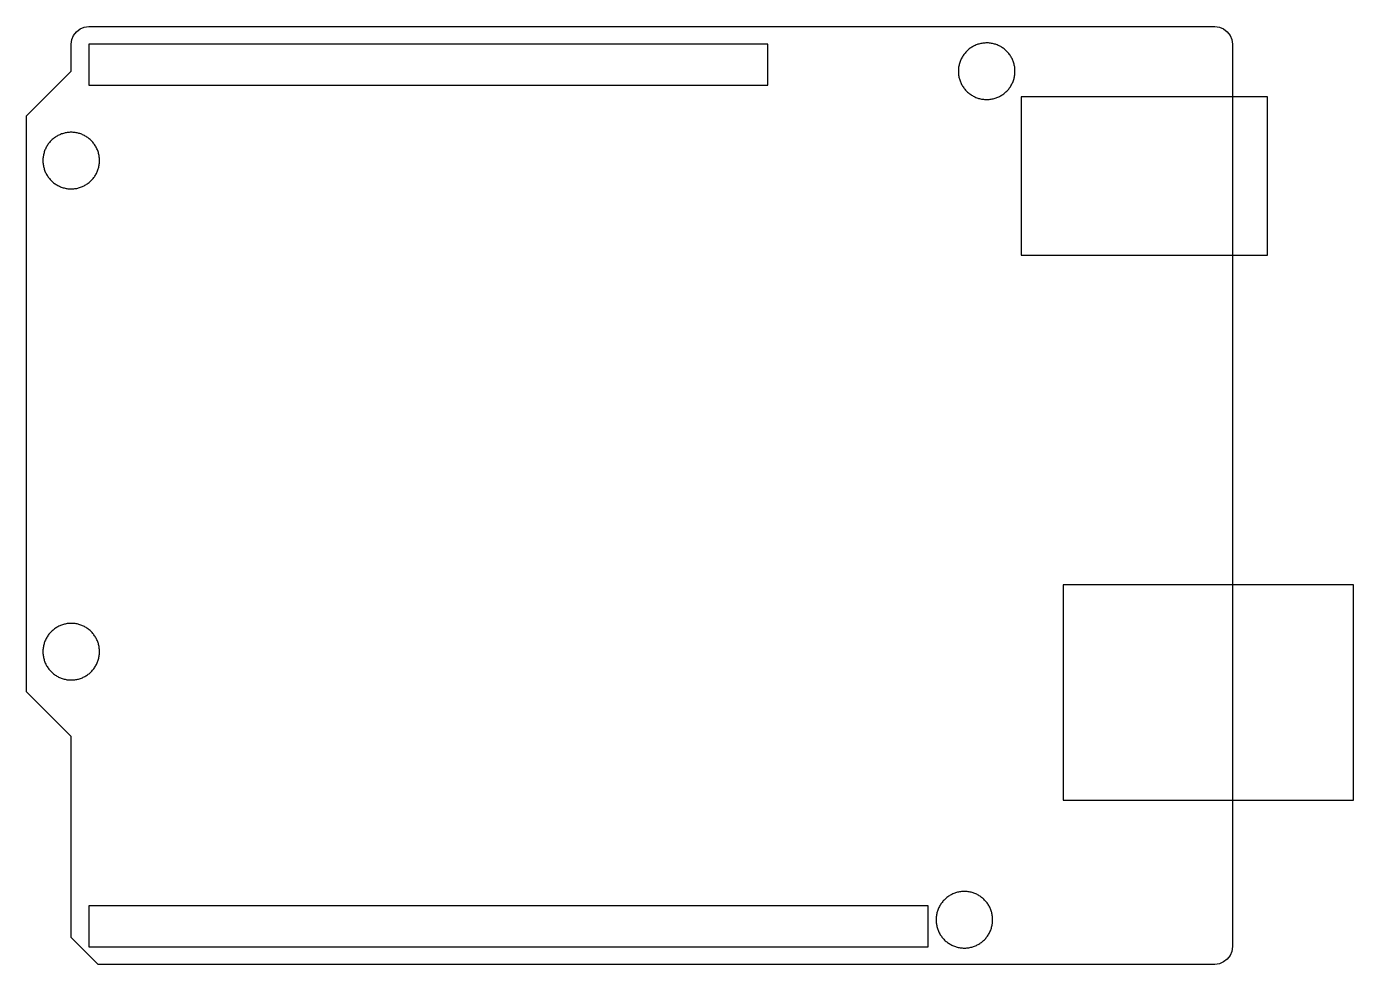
# Model space of a CAD drawing. Header units: millimetres. Extents: x -68.5 to 6.9, y -212 to -158.7.
import ezdxf

# ---------------------------------------------------------------- set-up
doc = ezdxf.new("R2010")
doc.units = ezdxf.units.MM
doc.layers.get('0').update_dxf_attribs({"linetype": 'CONTINUOUS'})

msp = doc.modelspace()

# ---------------------------------------------------------------- linework, layer by layer
for p, q in [((-65.001, -158.689), (-0.994, -158.689)), ((-65.001, -158.689), (-0.994, -158.689)), ((-65.996, -161.228), (-65.996, -159.683)), ((0, -159.683), (0, -210.973)), ((0, -159.683), (0, -210.973)), ((-65.996, -210.465), (-65.996, -199.039)), ((-0.994, -211.989), (-64.472, -211.989)), ((-0.994, -211.989), (-64.472, -211.989))]:
    msp.add_line(p, q)
for points in [[(-68.535, -196.5), (-68.535, -163.767), (-65.996, -161.228), (-65.996, -159.683), (-65.953, -159.429), (-65.869, -159.196), (-65.699, -158.985), (-65.488, -158.816), (-65.255, -158.731), (-65.001, -158.689), (-0.994, -158.689), (-0.741, -158.731), (-0.508, -158.816), (-0.296, -158.985), (-0.127, -159.196), (-0.042, -159.429), (0, -159.683), (0, -210.973), (-0.042, -211.248), (-0.127, -211.481), (-0.296, -211.692), (-0.508, -211.841), (-0.741, -211.946), (-0.994, -211.989), (-64.472, -211.989), (-65.996, -210.465), (-65.996, -199.039)], [(-64.996, -162.029), (-26.396, -162.029), (-26.396, -159.689), (-64.996, -159.689)], [(-13.134, -162.605), (-13.087, -162.575), (-13.041, -162.544), (-12.996, -162.511), (-12.952, -162.477), (-12.909, -162.441), (-12.868, -162.404), (-12.828, -162.365), (-12.789, -162.325), (-12.752, -162.283), (-12.716, -162.241), (-12.682, -162.197), (-12.649, -162.152), (-12.618, -162.106), (-12.588, -162.058), (-12.56, -162.01), (-12.534, -161.961), (-12.509, -161.911), (-12.487, -161.86), (-12.466, -161.809), (-12.446, -161.756), (-12.429, -161.703), (-12.413, -161.65), (-12.4, -161.596), (-12.388, -161.541), (-12.378, -161.487), (-12.37, -161.431), (-12.364, -161.376), (-12.36, -161.321), (-12.357, -161.265), (-12.357, -161.209), (-12.359, -161.153), (-12.362, -161.098), (-12.368, -161.042), (-12.375, -160.987), (-12.384, -160.932), (-12.396, -160.878), (-12.409, -160.823), (-12.424, -160.77), (-12.44, -160.717), (-12.459, -160.664), (-12.479, -160.612), (-12.502, -160.561), (-12.526, -160.511), (-12.551, -160.461), (-12.579, -160.413), (-12.608, -160.365), (-12.638, -160.319), (-12.671, -160.274), (-12.705, -160.229), (-12.74, -160.186), (-12.777, -160.144), (-12.815, -160.104), (-12.855, -160.065), (-12.895, -160.027), (-12.938, -159.991), (-12.981, -159.956), (-13.026, -159.922), (-13.072, -159.891), (-13.119, -159.86), (-13.166, -159.832), (-13.215, -159.805), (-13.265, -159.78), (-13.316, -159.757), (-13.367, -159.735), (-13.419, -159.715), (-13.472, -159.697), (-13.525, -159.681), (-13.579, -159.667), (-13.633, -159.654), (-13.688, -159.644), (-13.743, -159.635), (-13.798, -159.628), (-13.854, -159.623), (-13.909, -159.621), (-13.965, -159.62), (-14.021, -159.621), (-14.077, -159.624), (-14.133, -159.628), (-14.189, -159.635), (-14.244, -159.644), (-14.299, -159.655), (-14.354, -159.667), (-14.408, -159.682), (-14.462, -159.698), (-14.515, -159.717), (-14.567, -159.737), (-14.619, -159.759), (-14.67, -159.782), (-14.72, -159.808), (-14.769, -159.835), (-14.817, -159.864), (-14.864, -159.895), (-14.91, -159.927), (-14.955, -159.961), (-14.999, -159.996), (-15.041, -160.033), (-15.082, -160.071), (-15.122, -160.111), (-15.16, -160.152), (-15.197, -160.194), (-15.232, -160.238), (-15.266, -160.283), (-15.298, -160.328), (-15.329, -160.376), (-15.358, -160.424), (-15.385, -160.473), (-15.41, -160.523), (-15.434, -160.574), (-15.456, -160.625), (-15.476, -160.678), (-15.494, -160.731), (-15.511, -160.784), (-15.525, -160.839), (-15.538, -160.893), (-15.549, -160.948), (-15.558, -161.004), (-15.564, -161.06), (-15.569, -161.116), (-15.572, -161.172), (-15.573, -161.228), (-15.572, -161.283), (-15.569, -161.339), (-15.564, -161.395), (-15.558, -161.45), (-15.549, -161.505), (-15.539, -161.56), (-15.526, -161.614), (-15.512, -161.668), (-15.496, -161.721), (-15.478, -161.774), (-15.458, -161.826), (-15.436, -161.877), (-15.413, -161.928), (-15.388, -161.978), (-15.361, -162.026), (-15.332, -162.074), (-15.302, -162.121), (-15.27, -162.167), (-15.237, -162.212), (-15.202, -162.255), (-15.166, -162.297), (-15.128, -162.338), (-15.089, -162.378), (-15.048, -162.416), (-15.007, -162.453), (-14.964, -162.488), (-14.919, -162.522), (-14.874, -162.554), (-14.827, -162.585), (-14.78, -162.614), (-14.731, -162.642), (-14.682, -162.667), (-14.632, -162.691), (-14.58, -162.713), (-14.529, -162.734), (-14.476, -162.752), (-14.423, -162.769), (-14.369, -162.784), (-14.315, -162.797), (-14.261, -162.808), (-14.206, -162.818), (-14.15, -162.825), (-14.095, -162.831), (-14.039, -162.834), (-13.984, -162.836), (-13.928, -162.835), (-13.872, -162.833), (-13.817, -162.829), (-13.761, -162.823), (-13.706, -162.815), (-13.651, -162.805), (-13.597, -162.793), (-13.543, -162.779), (-13.489, -162.764), (-13.436, -162.746), (-13.384, -162.727), (-13.333, -162.706), (-13.282, -162.683), (-13.232, -162.659), (-13.183, -162.633)], [(-12, -171.689), (2, -171.689), (2, -162.689), (-12, -162.689)], [(-67.191, -165.23), (-67.227, -165.272), (-67.263, -165.316), (-67.296, -165.361), (-67.329, -165.407), (-67.359, -165.454), (-67.388, -165.502), (-67.415, -165.551), (-67.441, -165.601), (-67.465, -165.652), (-67.487, -165.704), (-67.507, -165.756), (-67.525, -165.809), (-67.541, -165.863), (-67.556, -165.917), (-67.568, -165.972), (-67.579, -166.027), (-67.588, -166.082), (-67.595, -166.138), (-67.6, -166.194), (-67.603, -166.25), (-67.604, -166.306), (-67.603, -166.362), (-67.6, -166.417), (-67.595, -166.473), (-67.588, -166.528), (-67.58, -166.583), (-67.569, -166.638), (-67.557, -166.692), (-67.542, -166.746), (-67.526, -166.799), (-67.508, -166.852), (-67.488, -166.904), (-67.467, -166.955), (-67.443, -167.006), (-67.418, -167.056), (-67.391, -167.105), (-67.363, -167.152), (-67.333, -167.199), (-67.301, -167.245), (-67.268, -167.29), (-67.233, -167.333), (-67.196, -167.375), (-67.159, -167.416), (-67.119, -167.456), (-67.079, -167.494), (-67.037, -167.531), (-66.994, -167.566), (-66.95, -167.6), (-66.904, -167.633), (-66.858, -167.663), (-66.81, -167.692), (-66.762, -167.72), (-66.712, -167.745), (-66.662, -167.769), (-66.611, -167.792), (-66.559, -167.812), (-66.507, -167.831), (-66.453, -167.847), (-66.4, -167.862), (-66.346, -167.875), (-66.291, -167.887), (-66.236, -167.896), (-66.181, -167.903), (-66.125, -167.909), (-66.07, -167.912), (-66.014, -167.914), (-65.958, -167.914), (-65.903, -167.911), (-65.847, -167.907), (-65.792, -167.901), (-65.737, -167.893), (-65.682, -167.883), (-65.627, -167.871), (-65.573, -167.858), (-65.52, -167.842), (-65.467, -167.825), (-65.415, -167.805), (-65.363, -167.784), (-65.312, -167.762), (-65.262, -167.737), (-65.213, -167.711), (-65.165, -167.683), (-65.118, -167.653), (-65.071, -167.622), (-65.026, -167.589), (-64.983, -167.555), (-64.94, -167.519), (-64.898, -167.482), (-64.858, -167.443), (-64.82, -167.403), (-64.782, -167.362), (-64.747, -167.319), (-64.712, -167.275), (-64.679, -167.23), (-64.648, -167.184), (-64.619, -167.137), (-64.591, -167.088), (-64.564, -167.039), (-64.54, -166.989), (-64.517, -166.938), (-64.496, -166.887), (-64.477, -166.835), (-64.459, -166.782), (-64.444, -166.728), (-64.43, -166.674), (-64.418, -166.62), (-64.408, -166.565), (-64.4, -166.51), (-64.394, -166.454), (-64.39, -166.399), (-64.388, -166.343), (-64.388, -166.287), (-64.389, -166.232), (-64.393, -166.176), (-64.398, -166.121), (-64.406, -166.065), (-64.415, -166.01), (-64.426, -165.956), (-64.439, -165.902), (-64.454, -165.848), (-64.471, -165.795), (-64.489, -165.742), (-64.51, -165.691), (-64.532, -165.639), (-64.556, -165.589), (-64.582, -165.54), (-64.609, -165.491), (-64.638, -165.444), (-64.669, -165.397), (-64.701, -165.352), (-64.735, -165.307), (-64.77, -165.264), (-64.807, -165.223), (-64.845, -165.182), (-64.885, -165.143), (-64.926, -165.105), (-64.968, -165.069), (-65.012, -165.034), (-65.056, -165.001), (-65.102, -164.969), (-65.149, -164.939), (-65.197, -164.91), (-65.246, -164.883), (-65.295, -164.858), (-65.346, -164.835), (-65.397, -164.813), (-65.449, -164.793), (-65.502, -164.775), (-65.555, -164.759), (-65.609, -164.745), (-65.664, -164.732), (-65.718, -164.722), (-65.773, -164.713), (-65.829, -164.707), (-65.884, -164.702), (-65.94, -164.699), (-65.996, -164.698), (-66.052, -164.699), (-66.108, -164.702), (-66.164, -164.707), (-66.219, -164.713), (-66.275, -164.722), (-66.33, -164.733), (-66.385, -164.746), (-66.439, -164.76), (-66.492, -164.777), (-66.546, -164.795), (-66.598, -164.815), (-66.65, -164.837), (-66.7, -164.861), (-66.75, -164.886), (-66.8, -164.913), (-66.848, -164.942), (-66.895, -164.973), (-66.941, -165.005), (-66.986, -165.039), (-67.029, -165.074), (-67.072, -165.111), (-67.113, -165.149), (-67.152, -165.189)], [(-9.62, -202.659), (6.88, -202.659), (6.88, -190.409), (-9.62, -190.409)], [(-66.181, -195.812), (-66.125, -195.818), (-66.07, -195.821), (-66.014, -195.823), (-65.958, -195.823), (-65.903, -195.82), (-65.847, -195.816), (-65.792, -195.81), (-65.737, -195.802), (-65.682, -195.792), (-65.627, -195.78), (-65.573, -195.767), (-65.52, -195.751), (-65.467, -195.734), (-65.415, -195.714), (-65.363, -195.693), (-65.312, -195.671), (-65.262, -195.646), (-65.213, -195.62), (-65.165, -195.592), (-65.118, -195.562), (-65.071, -195.531), (-65.026, -195.498), (-64.983, -195.464), (-64.94, -195.428), (-64.898, -195.391), (-64.858, -195.352), (-64.82, -195.312), (-64.782, -195.271), (-64.747, -195.228), (-64.712, -195.184), (-64.679, -195.139), (-64.648, -195.093), (-64.619, -195.046), (-64.591, -194.997), (-64.564, -194.948), (-64.54, -194.898), (-64.517, -194.847), (-64.496, -194.796), (-64.477, -194.744), (-64.459, -194.691), (-64.444, -194.637), (-64.43, -194.583), (-64.418, -194.529), (-64.408, -194.474), (-64.4, -194.419), (-64.394, -194.363), (-64.39, -194.308), (-64.388, -194.252), (-64.388, -194.196), (-64.389, -194.141), (-64.393, -194.085), (-64.398, -194.03), (-64.406, -193.974), (-64.415, -193.919), (-64.426, -193.865), (-64.439, -193.811), (-64.454, -193.757), (-64.471, -193.704), (-64.489, -193.651), (-64.51, -193.6), (-64.532, -193.548), (-64.556, -193.498), (-64.582, -193.449), (-64.609, -193.4), (-64.638, -193.353), (-64.669, -193.306), (-64.701, -193.261), (-64.735, -193.216), (-64.77, -193.173), (-64.807, -193.132), (-64.845, -193.091), (-64.885, -193.052), (-64.926, -193.014), (-64.968, -192.978), (-65.012, -192.943), (-65.056, -192.91), (-65.102, -192.878), (-65.149, -192.848), (-65.197, -192.819), (-65.246, -192.792), (-65.295, -192.767), (-65.346, -192.744), (-65.397, -192.722), (-65.449, -192.702), (-65.502, -192.684), (-65.555, -192.668), (-65.609, -192.654), (-65.664, -192.641), (-65.718, -192.631), (-65.773, -192.622), (-65.829, -192.615), (-65.884, -192.611), (-65.94, -192.608), (-65.996, -192.607), (-66.052, -192.608), (-66.108, -192.611), (-66.164, -192.616), (-66.219, -192.622), (-66.275, -192.631), (-66.33, -192.642), (-66.385, -192.655), (-66.439, -192.669), (-66.492, -192.686), (-66.546, -192.704), (-66.598, -192.724), (-66.65, -192.746), (-66.7, -192.77), (-66.75, -192.795), (-66.8, -192.822), (-66.848, -192.851), (-66.895, -192.882), (-66.941, -192.914), (-66.986, -192.948), (-67.029, -192.983), (-67.072, -193.02), (-67.113, -193.058), (-67.152, -193.098), (-67.191, -193.139), (-67.227, -193.181), (-67.263, -193.225), (-67.296, -193.27), (-67.329, -193.316), (-67.359, -193.363), (-67.388, -193.411), (-67.415, -193.46), (-67.441, -193.51), (-67.465, -193.561), (-67.487, -193.612), (-67.507, -193.665), (-67.525, -193.718), (-67.541, -193.772), (-67.556, -193.826), (-67.568, -193.881), (-67.579, -193.936), (-67.588, -193.991), (-67.595, -194.047), (-67.6, -194.103), (-67.603, -194.159), (-67.604, -194.215), (-67.603, -194.271), (-67.6, -194.326), (-67.595, -194.382), (-67.588, -194.437), (-67.58, -194.492), (-67.569, -194.547), (-67.557, -194.601), (-67.542, -194.655), (-67.526, -194.708), (-67.508, -194.761), (-67.488, -194.813), (-67.467, -194.864), (-67.443, -194.915), (-67.418, -194.965), (-67.391, -195.014), (-67.363, -195.061), (-67.333, -195.108), (-67.301, -195.154), (-67.268, -195.199), (-67.233, -195.242), (-67.196, -195.284), (-67.159, -195.325), (-67.119, -195.365), (-67.079, -195.403), (-67.037, -195.44), (-66.994, -195.475), (-66.95, -195.509), (-66.904, -195.542), (-66.858, -195.572), (-66.81, -195.601), (-66.762, -195.629), (-66.712, -195.654), (-66.662, -195.678), (-66.611, -195.701), (-66.559, -195.721), (-66.507, -195.74), (-66.453, -195.756), (-66.4, -195.771), (-66.346, -195.784), (-66.291, -195.796), (-66.236, -195.805)], [(-16.435, -210.519), (-16.398, -210.56), (-16.359, -210.6), (-16.318, -210.638), (-16.276, -210.675), (-16.233, -210.71), (-16.189, -210.744), (-16.143, -210.776), (-16.097, -210.807), (-16.049, -210.836), (-16.001, -210.863), (-15.951, -210.889), (-15.901, -210.913), (-15.85, -210.935), (-15.798, -210.956), (-15.746, -210.974), (-15.693, -210.991), (-15.639, -211.006), (-15.585, -211.019), (-15.53, -211.03), (-15.475, -211.04), (-15.42, -211.047), (-15.364, -211.052), (-15.309, -211.056), (-15.253, -211.058), (-15.197, -211.057), (-15.142, -211.055), (-15.086, -211.051), (-15.031, -211.045), (-14.976, -211.037), (-14.921, -211.027), (-14.866, -211.015), (-14.812, -211.001), (-14.759, -210.986), (-14.706, -210.968), (-14.654, -210.949), (-14.602, -210.928), (-14.551, -210.905), (-14.501, -210.881), (-14.452, -210.854), (-14.404, -210.826), (-14.357, -210.797), (-14.311, -210.766), (-14.266, -210.733), (-14.222, -210.698), (-14.179, -210.663), (-14.138, -210.625), (-14.098, -210.587), (-14.059, -210.547), (-14.022, -210.505), (-13.986, -210.462), (-13.951, -210.419), (-13.919, -210.374), (-13.887, -210.327), (-13.858, -210.28), (-13.83, -210.232), (-13.803, -210.183), (-13.779, -210.133), (-13.756, -210.082), (-13.735, -210.03), (-13.716, -209.978), (-13.698, -209.925), (-13.683, -209.872), (-13.669, -209.818), (-13.657, -209.763), (-13.647, -209.708), (-13.639, -209.653), (-13.633, -209.598), (-13.629, -209.542), (-13.627, -209.487), (-13.627, -209.431), (-13.628, -209.375), (-13.632, -209.32), (-13.637, -209.264), (-13.645, -209.209), (-13.654, -209.154), (-13.665, -209.099), (-13.678, -209.045), (-13.693, -208.992), (-13.71, -208.938), (-13.729, -208.886), (-13.749, -208.834), (-13.771, -208.783), (-13.795, -208.733), (-13.821, -208.683), (-13.848, -208.635), (-13.877, -208.587), (-13.908, -208.541), (-13.94, -208.495), (-13.974, -208.451), (-14.009, -208.408), (-14.046, -208.366), (-14.084, -208.326), (-14.124, -208.286), (-14.165, -208.249), (-14.207, -208.212), (-14.251, -208.178), (-14.295, -208.144), (-14.341, -208.112), (-14.388, -208.082), (-14.436, -208.054), (-14.485, -208.027), (-14.534, -208.002), (-14.585, -207.978), (-14.636, -207.957), (-14.688, -207.937), (-14.741, -207.919), (-14.795, -207.903), (-14.848, -207.888), (-14.903, -207.876), (-14.957, -207.865), (-15.012, -207.857), (-15.068, -207.85), (-15.123, -207.845), (-15.179, -207.842), (-15.235, -207.841), (-15.291, -207.842), (-15.347, -207.845), (-15.403, -207.85), (-15.458, -207.857), (-15.514, -207.866), (-15.569, -207.877), (-15.624, -207.889), (-15.678, -207.904), (-15.732, -207.92), (-15.785, -207.938), (-15.837, -207.959), (-15.889, -207.98), (-15.94, -208.004), (-15.99, -208.03), (-16.039, -208.057), (-16.087, -208.086), (-16.134, -208.116), (-16.18, -208.149), (-16.225, -208.182), (-16.268, -208.218), (-16.311, -208.254), (-16.352, -208.293), (-16.391, -208.332), (-16.43, -208.373), (-16.466, -208.416), (-16.502, -208.459), (-16.536, -208.504), (-16.568, -208.55), (-16.598, -208.597), (-16.627, -208.645), (-16.654, -208.695), (-16.68, -208.745), (-16.704, -208.795), (-16.726, -208.847), (-16.746, -208.9), (-16.764, -208.953), (-16.78, -209.006), (-16.795, -209.06), (-16.808, -209.115), (-16.818, -209.17), (-16.827, -209.226), (-16.834, -209.281), (-16.839, -209.337), (-16.842, -209.393), (-16.843, -209.45), (-16.842, -209.505), (-16.839, -209.561), (-16.834, -209.616), (-16.827, -209.672), (-16.819, -209.727), (-16.808, -209.781), (-16.796, -209.836), (-16.781, -209.89), (-16.765, -209.943), (-16.747, -209.996), (-16.727, -210.048), (-16.706, -210.099), (-16.682, -210.15), (-16.657, -210.199), (-16.63, -210.248), (-16.602, -210.296), (-16.572, -210.343), (-16.54, -210.389), (-16.507, -210.433), (-16.472, -210.477)], [(-64.996, -210.989), (-17.296, -210.989), (-17.296, -208.649), (-64.996, -208.649)]]:
    msp.add_lwpolyline(points, close=True)

doc.saveas('drawing.dxf')
